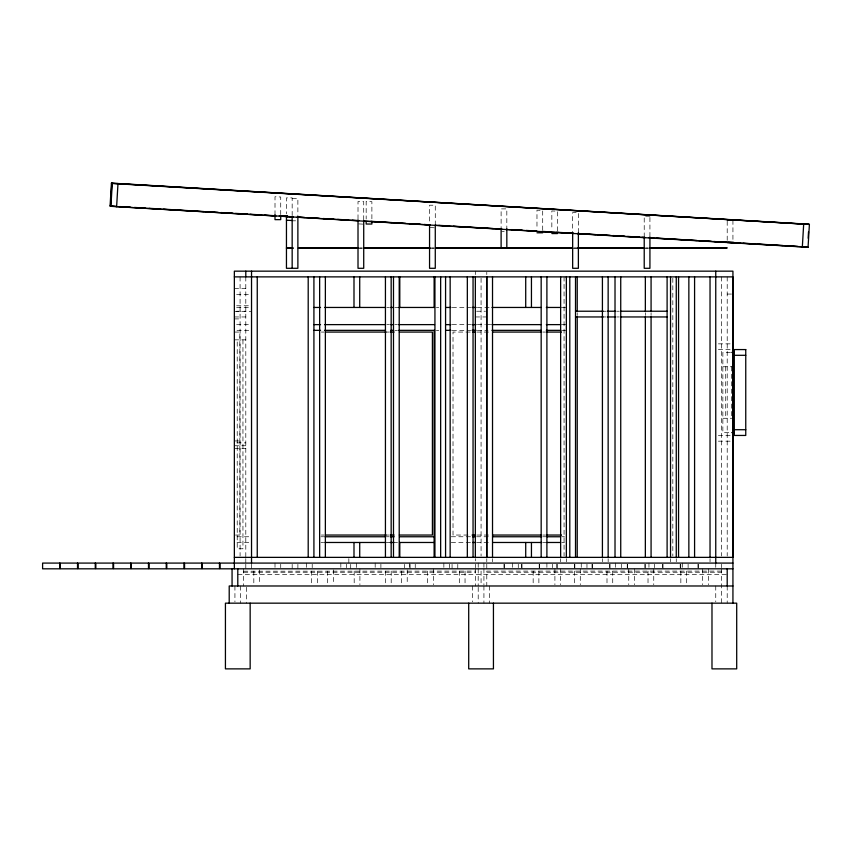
<?xml version="1.0" encoding="UTF-8"?>
<svg xmlns="http://www.w3.org/2000/svg" width="852" height="852" viewBox="0 0 852 852"><rect width="100%" height="100%" fill="white"/><g stroke="black" fill="none" stroke-linecap="round" stroke-linejoin="round"><path stroke-width="0.64" stroke-dasharray="4.26 3.19" d="M292.172 198.463L297.88 198.463L297.88 215.588M649.927 216.206L644.218 216.206L644.218 238.571M292.172 220.817L295.601 220.817M359.608 247.921L362.27 247.921M431.442 247.921L434.094 247.921M573.769 247.921L577.752 247.921M645.592 247.921L648.255 247.921M358.01 248.262L362.579 248.262M431.442 248.262L434.094 248.262M572.661 248.262L577.752 248.262M644.218 248.262L648.787 248.262M234.353 288.327L245.802 288.327M727.203 294.057L731.783 294.057M236.643 294.323L251.532 294.323M236.643 305.772L250.381 305.772M236.643 307.455L251.532 307.455M386.829 307.455L389.481 307.455M394.785 307.455L399.79 307.455M436.416 307.455L438.705 307.455M452.21 307.455L470.762 307.455M477.397 307.455L491.37 307.455M562.235 307.455L568.859 307.455M236.643 311.225L245.802 311.225M476.619 311.225L485.523 311.225M603.376 311.225L606.028 311.225M616.646 311.225L619.298 311.225M234.353 311.491L251.532 311.491M234.353 316.955L245.802 316.955M475.341 316.955L486.79 316.955M603.376 316.955L606.028 316.955M616.646 316.955L619.298 316.955M234.353 318.904L240.083 318.904M236.643 324.623L251.532 324.623M386.829 324.623L389.481 324.623M394.785 324.623L397.437 324.623M452.21 324.623L470.762 324.623M477.397 324.623L485.342 324.623M486.673 324.623L490.645 324.623M562.235 324.623L568.859 324.623M237.005 330.342L251.532 330.342M394.785 330.342L397.437 330.342M436.416 330.342L438.705 330.342M452.21 330.342L470.762 330.342M477.397 330.342L487.994 330.342M562.235 330.342L568.859 330.342M234.353 332.067L239.849 332.067L239.849 535.045L234.353 535.045M321.364 332.067L324.005 332.067M386.148 332.067L388.789 332.067M470.208 332.067L453.019 332.067L453.019 535.045L471.529 535.045M476.811 332.067L491.359 332.067M542.916 332.067L545.557 332.067M234.353 339.852L245.802 339.852M718.396 343.857L732.933 343.857M718.396 349.576L732.933 349.576M730.483 352.44L722.858 352.44L722.858 432.582L730.483 432.582M722.858 366.754L731.761 366.754M722.858 418.268L731.761 418.268M718.396 435.447L731.612 435.447M234.353 440.942L240.083 440.942M718.396 441.166L732.933 441.166M236.899 442.88L245.802 442.88M234.353 445.745L245.802 445.745M234.353 448.61L245.802 448.61M321.364 535.045L324.005 535.045M386.148 535.045L388.789 535.045M476.811 535.045L491.359 535.045M542.916 535.045L545.557 535.045M237.005 536.76L250.211 536.76M320.98 536.76L323.643 536.76M386.212 536.76L388.874 536.76M451.304 536.76L471.273 536.76M476.598 536.76L491.242 536.76M543.15 536.76L545.812 536.76M561.788 536.76L564.45 536.76M237.005 542.479L251.532 542.479M320.98 542.479L323.643 542.479M386.212 542.479L390.205 542.479M395.211 542.479L397.501 542.479M451.304 542.479L471.273 542.479M476.598 542.479L491.37 542.479M543.15 542.479L545.812 542.479M561.788 542.479L564.45 542.479M243.512 571.213L475.341 571.106M721.484 571.106L486.79 571.106L486.79 585.984M243.512 572.246L475.341 572.246M486.79 572.246L721.484 572.246M237.793 574.536L727.203 574.536M358.468 223.895L363.719 224.172M430.015 227.569L435.276 227.835M501.572 231.233L504.203 231.371M732.933 220.199L732.933 241.222M731.442 366.754L731.442 418.268M727.203 221.158L727.203 241.286M727.203 276.879L727.203 556.037M727.203 585.984L727.203 603.163M725.712 366.754L725.712 418.268M721.484 276.879L721.484 556.037M721.484 564.237L721.484 567.666M721.484 568.817L721.484 603.163M715.755 563.087L715.755 568.817M715.755 585.984L715.755 601.842M710.035 559.093L710.035 561.756M708.321 568.817L708.321 584.717M702.591 568.817L702.591 584.717M698.512 564.237L698.512 568.817M697.937 564.237L697.937 567.666M688.107 564.237L688.107 567.666M686.563 571.106L686.563 585.984M682.388 563.087L682.388 567.666M680.844 571.106L680.844 584.717M680.769 564.237L680.769 568.817M680.194 564.237L680.194 567.666M676.264 559.093L676.264 561.756M672.824 278.21L672.824 556.037M670.535 559.093L670.535 561.756M663.026 564.237L663.026 568.817M662.451 564.237L662.451 567.666M654.677 564.237L654.677 567.666M653.75 568.817L653.75 584.717M651.077 312.769L651.077 315.432M649.927 217.462L649.927 238.848M648.958 563.087L648.958 567.666M648.021 571.106L648.021 584.717M645.347 312.769L645.347 315.432M645.283 564.237L645.283 568.817M644.847 564.237L644.847 567.666M634.474 568.817L634.474 584.717M628.755 568.817L628.755 584.717M627.668 564.237L627.668 568.817M627.232 564.237L627.232 567.666M621.31 564.237L621.31 567.666M615.581 563.087L615.581 567.666M612.726 571.106L612.726 585.984M610.064 564.237L610.064 568.817M609.627 564.237L609.627 567.666M608.147 559.093L608.147 561.756M606.997 571.106L606.997 584.717M602.417 559.093L602.417 561.756M592.449 564.237L592.449 568.817M592.012 564.237L592.012 567.666M586.964 564.237L586.964 567.666M581.245 563.087L581.245 567.666M580.287 568.817L580.287 584.717M578.38 232.66L578.38 212.542L572.661 212.542L572.661 233.586M577.23 312.769L577.23 315.432M574.844 564.237L574.844 568.817M574.557 571.106L574.557 584.717M574.408 564.237L574.408 567.666M566.356 559.093L566.356 561.756M564.067 276.879L564.067 556.037M560.637 559.093L560.637 561.756M560.637 568.817L560.637 584.717M557.57 230.935L557.57 211.221L551.84 210.923L551.84 229.784M557.229 564.237L557.229 568.817M556.793 564.237L556.793 567.666M554.908 568.817L554.908 584.717M552.618 564.237L552.618 567.666M546.899 563.087L546.899 567.666M542.703 230.157L542.703 210.444L536.973 210.156L536.973 229.018M539.625 564.237L539.625 568.817M539.188 564.237L539.188 567.666M538.879 571.106L538.879 585.984M533.16 571.106L533.16 584.717M522.01 564.237L522.01 568.817M521.573 564.237L521.573 567.666M518.272 564.237L518.272 567.666M512.553 563.087L512.553 567.666M506.823 230.178L506.823 208.878L501.114 208.878L501.114 228.602M504.405 564.237L504.405 568.817M503.969 564.237L503.969 567.666M492.52 559.093L492.52 561.756M489.655 585.984L489.655 603.163M486.79 272.299L486.79 274.589M486.79 559.093L486.79 561.756M486.79 564.237L486.79 568.817M483.925 563.087L483.925 567.666M483.925 568.817L483.925 584.717M483.925 585.984L483.925 603.163M481.071 278.21L481.071 556.037M481.071 571.106L481.071 584.717M478.206 563.087L478.206 567.666M478.206 568.817L478.185 585.984M478.206 587.305L478.206 603.163M475.341 271.16L475.341 274.589M475.341 558.624L475.341 560.914M475.341 564.237L475.341 567.666M475.341 568.817L475.341 585.984M472.477 585.984L472.477 601.842M465.043 571.106L465.043 585.984M459.313 571.106L459.313 584.717M457.78 564.354L457.78 568.934M452.061 564.354L452.061 570.073M449.59 564.237L449.59 567.666M443.86 563.087L443.86 567.666M435.276 225.173L435.276 205.215L429.557 205.215L429.557 222.308M433.37 568.817L433.37 584.717M427.64 571.106L427.64 584.717M415.243 564.237L415.243 567.666M410.1 564.354L410.1 568.966M409.514 563.087L409.514 567.666M407.224 569.892L407.224 584.749M404.37 564.354L404.37 567.815M401.505 571.106L401.505 584.749M391.196 571.106L391.196 585.984M385.477 571.106L385.477 584.717M380.897 564.237L380.897 567.666M375.168 563.087L375.168 567.666M371.887 218.783L371.887 201.7L366.168 201.402L366.168 219.007M363.719 219.88L363.719 201.551L358.01 201.551L358.01 219.954M359.906 568.817L359.906 584.717M356.434 563.204L356.434 568.934M354.187 571.106L354.187 584.717M350.704 564.354L350.704 569.903M348.841 558.624L348.841 563.204M346.551 564.237L346.551 567.666M340.832 563.087L340.832 567.666M333.388 569.892L333.388 584.749M327.658 571.106L327.658 584.749M317.359 571.106L317.359 585.984M312.205 564.237L312.205 567.666M311.63 571.106L311.63 584.717M306.486 563.087L306.486 567.666M297.891 564.354L297.891 568.934M292.172 215.588L292.161 197.888L286.453 197.888L286.453 213.831M292.172 564.354L292.172 570.233M280.723 214.608L280.723 197.004L275.59 196.748L275.004 196.748L275.004 214.555M280.723 564.237L280.723 567.666M275.004 563.087L275.004 567.666M259.54 569.892L259.54 584.749M253.821 571.106L253.821 584.749M251.532 564.237L251.532 568.817M246.377 587.305L246.377 603.163M245.802 276.879L245.802 557.368M245.802 558.624L245.802 563.204M245.802 564.237L245.802 568.817M243.512 568.817L243.512 585.984M242.948 339.852L242.948 548.784L237.218 548.784L237.218 339.852M240.658 585.984L240.658 603.163M240.083 276.879L240.083 556.037M234.928 585.984L234.928 601.842"/><path stroke-width="1.28" d="M486.79 557.762L486.79 276.879L486.79 557.368M287.049 216.525L287.049 215.929M287.486 216.706L287.486 216.11L276.037 216.025L110.92 206.333L110.089 205.982L111.431 183.127L809.4 224.427L808.058 247.282L279.988 216.227M110.92 206.333L112.262 183.478L111.431 183.127M116.628 206.663L117.97 183.808L117.15 183.468M733.785 242.916L733.817 242.33L722.336 242.245M808.143 238.209L808.516 231.861M292.161 220.498L286.453 220.231M536.973 232.788L542.703 232.788M551.84 233.565L557.57 233.565M727.203 242.543L732.933 242.543M286.453 247.921L293.099 247.921M298.424 247.921L358.277 247.921M363.602 247.921L430.111 247.921M435.425 247.921L572.438 247.921M577.752 247.921L644.261 247.921M649.586 247.921L727.203 247.921L649.586 248.262M286.453 248.262L293.099 248.262M298.424 248.262L358.277 248.262M363.602 248.262L430.111 248.262M435.425 248.262L572.438 248.262M577.752 248.262L644.261 248.262M234.353 276.879L732.933 276.879L732.933 557.368L234.353 557.368M313.919 307.455L320.554 307.455M324.527 307.455L385.509 307.455M390.812 307.455L393.454 307.455M398.757 307.455L434.552 307.455M445.575 307.455L450.878 307.455M472.093 307.455L476.066 307.455M491.977 307.455L541.02 307.455M546.324 307.455L560.904 307.455M575.515 311.225L603.376 311.225M607.359 311.225L615.314 311.225M620.629 311.225L667.063 311.225M575.515 316.955L603.376 316.955M607.359 316.955L615.314 316.955M620.629 316.955L667.063 316.955M313.919 324.623L320.554 324.623M324.527 324.623L385.509 324.623M390.812 324.623L393.454 324.623M398.757 324.623L434.552 324.623M445.575 324.623L450.878 324.623M472.093 324.623L476.066 324.623M491.977 324.623L541.02 324.623M546.324 324.623L560.904 324.623M313.919 330.342L320.554 330.342M324.527 330.342L385.509 330.342M390.812 330.342L393.454 330.342M398.757 330.342L434.552 330.342M445.575 330.342L450.878 330.342M472.093 330.342L476.066 330.342M491.977 330.342L541.02 330.342M546.324 330.342L560.904 330.342M325.336 332.067L386.148 332.067M390.109 332.067L394.071 332.067M399.364 332.067L432.411 332.067L432.411 535.045L399.364 535.045M472.849 332.067L475.491 332.067M492.68 332.067L541.595 332.067M546.877 332.067L561.425 332.067M731.761 352.44L734.307 352.44M734.307 355.305L745.756 355.305M734.307 429.717L745.756 429.717M731.761 432.582L734.307 432.582M325.336 535.045L386.148 535.045M390.109 535.045L394.071 535.045M472.849 535.045L475.491 535.045M492.68 535.045L541.595 535.045M546.877 535.045L561.425 535.045M324.974 536.76L384.88 536.76M390.205 536.76L394.199 536.76M399.524 536.76L434.126 536.76M472.604 536.76L475.267 536.76M492.573 536.76L541.819 536.76M547.144 536.76L560.456 536.76M324.974 542.479L384.88 542.479M390.205 542.479L394.199 542.479M399.524 542.479L434.126 542.479M472.604 542.479L475.267 542.479M492.573 542.479L541.819 542.479M547.144 542.479L560.456 542.479M732.933 563.087L220.05 563.087L220.05 568.817L732.933 568.817M732.933 585.984L229.209 585.984L229.209 603.163M727.203 219.901L732.933 220.199M808.963 224.246L111.825 183.286L110.483 206.152L116.191 206.482L110.089 205.982M112.262 183.478L809.4 224.427M119.834 206.578L130.569 207.238M134.446 207.43L145.191 208.101M149.057 208.293L159.803 208.964M163.627 209.134L174.426 209.816M178.238 209.986L189.037 210.678M191.7 210.827L203.66 211.53M206.312 211.69L218.272 212.393M220.934 212.553L232.745 213.213M235.503 213.383L247.314 214.044M250.115 214.246L260.797 214.896M264.738 215.109L275.42 215.748M279.349 215.961L290.042 216.61M297.785 217.015L304.654 217.462M308.456 217.654L319.276 218.325M323.068 218.517L333.888 219.188M337.637 219.347L348.511 220.04M352.249 220.21L358.894 220.604M370.844 221.307L377.532 221.712M380.397 221.914L392.144 222.574M395.019 222.777L405.648 223.405M409.588 223.607L420.27 224.257M424.2 224.47L429.568 224.8M438.823 225.333L449.505 225.972M453.434 226.185L464.127 226.834M467.854 227.015L478.739 227.697M482.466 227.878L493.361 228.549M497.078 228.73L501.327 229.018M511.69 229.593L522.319 230.221M526.248 230.434L536.93 231.073M542.192 231.371L550.498 231.904M556.803 232.223L565.121 232.766M569.104 233.001L573.098 233.235M578.061 233.469L581.064 233.704M583.673 233.842L595.686 234.566M598.285 234.694L610.256 235.397M612.907 235.557L624.601 236.228M627.53 236.419L639.213 237.08M642.142 237.271L644.857 237.452M649.788 237.687L652.824 237.921M656.477 238.102L667.446 238.773M671.088 238.954L682.058 239.636M685.7 239.817L696.68 240.498M699.343 240.647L711.303 241.35M713.955 241.51L725.915 242.213M728.567 242.362L740.537 243.076M743.146 243.203L755.106 243.906M757.758 244.066L768.611 244.684M772.381 244.918L783.105 245.536M786.992 245.781L797.674 246.43M802.659 246.665L808.058 247.282M116.436 206.589L275.952 215.971M279.445 216.003L293.226 216.994M297.114 217.185L358.703 220.732M363.516 221.062L430.367 224.939M435.372 225.322L502.02 229.145M508.41 229.593L536.515 231.18M541.638 231.542L573.63 233.459M577.422 233.608L645.198 237.591M648.99 237.751L807.621 247.101M802.861 223.746L803.681 224.087L802.339 246.942L801.519 246.601M732.933 603.163L732.933 271.16L234.353 271.16L234.353 568.817M727.203 568.817L727.203 585.984M715.755 271.16L715.755 563.087M711.984 603.163L711.984 668.873L736.703 668.873L736.703 603.163L225.429 603.163L225.429 668.873L250.158 668.873L250.158 603.163M710.035 276.879L710.035 557.762M694.582 276.879L694.582 557.368M688.853 276.879L688.853 557.368M678.554 276.879L678.554 557.368M676.264 276.879L676.264 557.762M670.535 276.879L670.535 557.762M667.105 276.879L667.105 557.368M651.077 276.879L651.077 311.449M651.077 316.763L651.077 557.368M649.927 237.048L649.927 268.295L644.218 268.295L644.218 237.048M645.347 276.879L645.347 311.449M645.347 316.763L645.347 557.368M620.735 276.879L620.735 557.368M615.016 276.879L615.016 557.368M608.147 276.879L608.147 557.762M602.417 276.879L602.417 557.762M578.38 232.458L578.38 268.295L572.661 268.295L572.661 232.458M577.23 276.879L577.23 311.449M577.23 316.763L577.23 557.368M575.515 276.879L575.515 557.368M569.796 276.879L569.796 557.368M566.356 276.879L566.356 557.762M560.637 276.879L560.637 557.762M546.899 276.879L546.899 557.368M541.169 276.879L541.169 557.368M531.446 276.879L531.446 307.455M531.446 542.479L531.446 557.368M525.716 276.879L525.716 307.455M525.716 542.479L525.716 557.368M506.823 228.57L506.823 248.262M501.114 228.57L501.114 248.262M493.436 603.163L493.436 668.873L468.707 668.873L468.707 603.163M492.52 276.879L492.52 557.762M475.341 276.879L475.341 557.368M473.052 276.879L473.052 557.368M467.333 276.879L467.333 557.368M450.154 276.879L450.154 557.368M445.575 276.879L445.575 557.368M440.654 276.879L440.654 557.368M435.276 224.928L435.276 268.295L429.557 268.295L429.557 224.928M434.935 276.879L434.935 557.368M434.126 276.879L434.126 307.455M434.126 330.342L434.126 557.368M399.79 276.879L399.79 307.455M399.79 542.479L399.79 557.368M399.215 276.879L399.215 557.368M393.486 276.879L393.486 557.368M391.164 276.879L391.164 557.368M385.434 276.879L385.434 557.368M371.887 221.403L371.887 224.033L366.168 224.033L366.168 221.52M363.719 221.179L363.719 268.295L358.01 268.295L358.01 219.88M359.714 276.879L359.714 307.455M359.714 542.479L359.714 557.368M353.995 276.879L353.995 307.455M353.995 542.479L353.995 557.368M325.368 276.879L325.368 557.368M319.649 276.879L319.649 557.368M313.919 276.879L313.919 557.368M308.2 276.879L308.2 557.368M297.88 216.877L297.88 268.295L286.453 268.295L286.453 216.291M292.161 216.514L292.161 268.295M280.723 215.865L280.723 219.646L275.004 219.646L275.004 214.555M257.251 276.879L257.251 557.368M251.532 271.16L251.532 563.087M245.802 271.16L245.802 276.879M237.793 568.817L237.793 585.984M232.064 568.817L232.064 585.984M745.756 349.576L734.307 349.576L734.307 435.447L745.756 435.447L745.756 349.576M59.768 563.087L42.6 563.087L42.6 568.817L59.768 568.817L59.768 563.087M77.521 563.087L60.343 563.087L60.343 568.817L77.521 568.817L77.521 563.087M95.264 563.087L78.086 563.087L78.086 568.817L95.264 568.817L95.264 563.087M113.007 563.087L95.839 563.087L95.839 568.817L113.007 568.817L113.007 563.087M130.75 563.087L113.582 563.087L113.582 568.817L130.75 568.817L130.75 563.087M148.493 563.087L131.325 563.087L131.325 568.817L148.493 568.817L148.493 563.087M166.236 563.087L149.068 563.087L149.068 568.817L166.236 568.817L166.236 563.087M183.989 563.087L166.811 563.087L166.811 568.817L183.989 568.817L183.989 563.087M201.732 563.087L184.554 563.087L184.554 568.817L201.732 568.817L201.732 563.087M219.475 563.087L202.307 563.087L202.307 568.817L219.475 568.817L219.475 563.087M725.35 241.936L721.516 241.904L725.382 241.947"/></g></svg>
